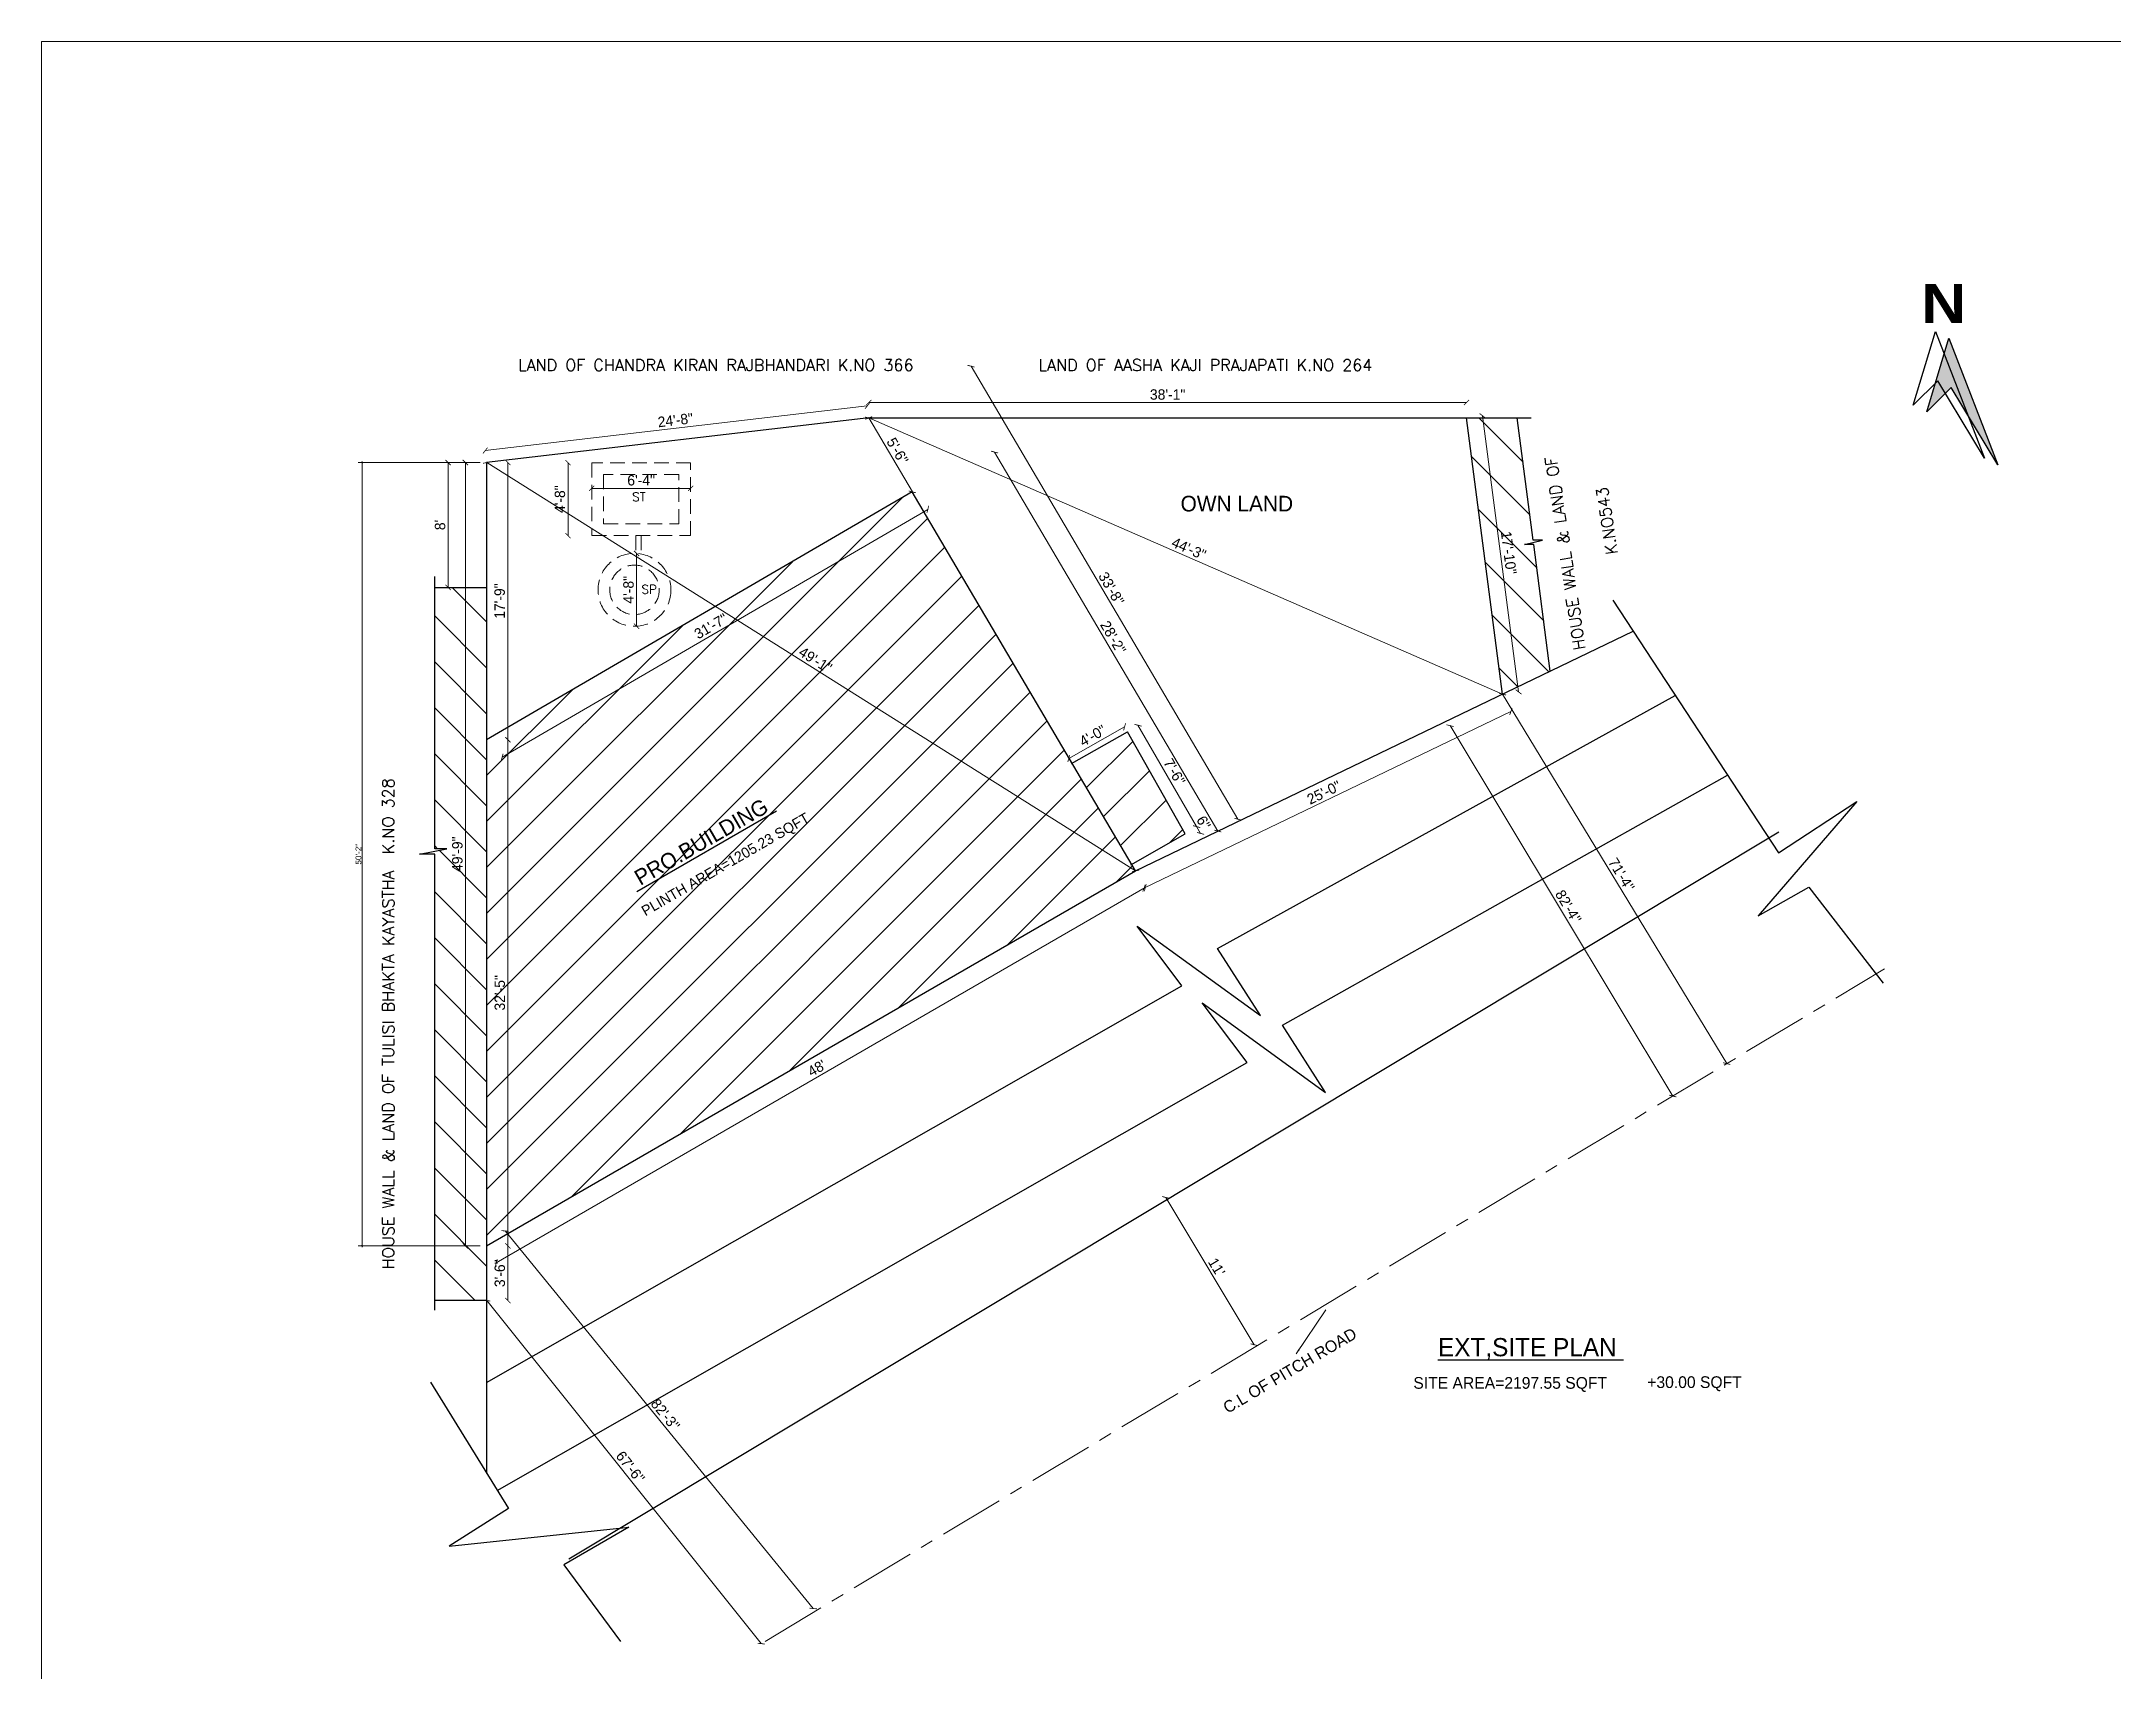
# Model space of a CAD drawing. Header units: inches. Extents: x 4069 to 291496, y -47643 to 12535.
# Drawn here: x 86042 to 87635, y 1725 to 2978 of the extents above; entities that cross this region are included whole.
import ezdxf

# ---------------------------------------------------------------- set-up
doc = ezdxf.new("R2010")
doc.units = ezdxf.units.IN
doc.header["$LTSCALE"] = 5
doc.header["$MEASUREMENT"] = 0
doc.linetypes.add('CENTER', pattern=[2, 1.25, -0.25, 0.25, -0.25])
doc.linetypes.add('HIDDEN', pattern=[0.375, 0.25, -0.125])
for name, color, linetype, lineweight in [('A-WALL', 7, 'Continuous', 9), ('ele1', 21, 'Continuous', 20), ('HATCH', 253, 'Continuous', 0)]:
    doc.layers.add(name, color=color, linetype=linetype, lineweight=lineweight)
for name, color, linetype in [('DIM', 5, 'Continuous'), ('TEXT', 6, 'Continuous'), ('WALL', 7, 'Continuous')]:
    doc.layers.add(name, color=color, linetype=linetype)
doc.layers.add('dim line', color=7, linetype='Continuous', lineweight=15, true_color=0xfab2b2)
doc.styles.add('ARIAL', font='cityb___.ttf')
doc.styles.add('ROMANS', font='romans.shx', dxfattribs={"width": 0.8})
doc.styles.get("Standard").update_dxf_attribs({"font": 'arial.ttf'})
doc.styles.add('tt', font='stylu.ttf', dxfattribs={"height": 8})
doc.dimstyles.new('Copy(2) of STANDARD', dxfattribs={"dimtxt": 2, "dimasz": 4, "dimexe": 0, "dimexo": 0, "dimgap": 2, "dimtad": 1, "dimdec": 0, "dimzin": 0, "dimdsep": 46, "dimlunit": 3, "dimtxsty": 'tt', "dimblk": 'ARCHTICK', "dimcen": 0.0505, "dimse1": 1, "dimse2": 1, "dimclrd": 5, "dimclre": 5, "dimclrt": 7, "dimadec": 1, "dimazin": 0, "dimtm": 1e-09, "dimtfac": 1, "dimtdec": 0, "dimtofl": 0, "dimtmove": 1, "dimatfit": 3, "dimfxl": 1, "dimtolj": 2, "dimtzin": 0, "dimlwd": 13, "dimarcsym": 0})
doc.dimstyles.new('Standard$0', dxfattribs={"dimtxt": 6, "dimasz": 4, "dimexe": 3, "dimexo": 6, "dimgap": 3, "dimtad": 1, "dimdec": 1, "dimzin": 0, "dimdsep": 46, "dimlunit": 4, "dimtxsty": 'Standard', "dimcen": 0.09, "dimclrd": 6, "dimclre": 6, "dimclrt": 7, "dimadec": 0, "dimazin": 0, "dimtfac": 1, "dimtdec": 1, "dimtix": 1, "dimtofl": 0, "dimtmove": 1, "dimatfit": 3, "dimfxl": 1, "dimtolj": 1, "dimtzin": 0, "dimlwd": 18, "dimlwe": 18, "dimarcsym": 0})
pattern_1 = [(135, (65299.74, -12481.847), (-17.67767, -17.67767), [])]

# ---------------------------------------------------------------- blocks, each defined once
blk = doc.blocks.new('_ArchTick')
at = {"color": 0, "linetype": 'ByBlock', "const_width": 0.15}
blk.add_lwpolyline([(-0.5, -0.5), (0.5, 0.5)], dxfattribs=at)
blk = doc.blocks.new('*D2081')
at = {"layer": 'Defpoints', "color": 0, "ltscale": 5, "transparency": 16777216}
for p in [(86677.5, 2688.5), (86677.5, 2688.5), (87164.6, 2476.3)]:
    blk.add_point(p, dxfattribs=at)
at = {"layer": 'DIM', "color": 5, "lineweight": 13, "ltscale": 5, "transparency": 16777216}
blk.add_line((87164.6, 2476.3), (86677.5, 2688.5), dxfattribs=at)
at = {"layer": 'DIM', "color": 5, "lineweight": 13, "ltscale": 5, "transparency": 16777216, "xscale": 4, "yscale": 4, "zscale": 4}
for p, rotation in [((86677.5, 2688.5), 156.4590553134295), ((87164.6, 2476.3), 336.4590553134295)]:
    blk.add_blockref('_ArchTick', p, dxfattribs=dict(at, rotation=rotation))
at = {"layer": 'DIM', "color": 7, "ltscale": 5, "transparency": 16777216, "insert": (86923.5, 2588.1), "char_height": 8, "attachment_point": 5, "rotation": 336.4591, "style": 'tt'}
blk.add_mtext('\\A2;44\'-3"', dxfattribs=at)
blk = doc.blocks.new('*D2082')
at = {"layer": 'Defpoints', "color": 0, "ltscale": 5, "transparency": 16777216}
for p in [(86756.1, 2728.3), (86728.5, 2712.1), (86933.6, 2364)]:
    blk.add_point(p, dxfattribs=at)
at = {"layer": 'DIM', "color": 5, "lineweight": 13, "ltscale": 5, "transparency": 16777216}
blk.add_line((86961.2, 2380.2), (86756.1, 2728.3), dxfattribs=at)
at = {"layer": 'DIM', "color": 5, "lineweight": 13, "ltscale": 5, "transparency": 16777216, "xscale": 4, "yscale": 4, "zscale": 4}
for p, rotation in [((86756.1, 2728.3), 120.5085900979847), ((86961.2, 2380.2), 300.5085900979847)]:
    blk.add_blockref('_ArchTick', p, dxfattribs=dict(at, rotation=rotation))
at = {"layer": 'DIM', "color": 7, "ltscale": 5, "transparency": 16777216, "insert": (86863.9, 2557.4), "char_height": 8, "attachment_point": 5, "rotation": 300.5086, "style": 'tt'}
blk.add_mtext('\\A2;33\'-8"', dxfattribs=at)
blk = doc.blocks.new('*D2083')
at = {"layer": 'Defpoints', "color": 0, "ltscale": 5, "transparency": 16777216}
for p in [(86383.9, 2654.3), (86882.6, 2340.5), (86882.6, 2340.5)]:
    blk.add_point(p, dxfattribs=at)
at = {"layer": 'DIM', "color": 5, "lineweight": 13, "ltscale": 5, "transparency": 16777216}
blk.add_line((86383.9, 2654.3), (86882.6, 2340.5), dxfattribs=at)
at = {"layer": 'DIM', "color": 5, "lineweight": 13, "ltscale": 5, "transparency": 16777216, "xscale": 4, "yscale": 4, "zscale": 4}
for p, rotation in [((86383.9, 2654.3), 147.8211343331417), ((86882.6, 2340.5), 327.8211343331417)]:
    blk.add_blockref('_ArchTick', p, dxfattribs=dict(at, rotation=rotation))
at = {"layer": 'DIM', "color": 7, "ltscale": 5, "transparency": 16777216, "insert": (86636.5, 2502.6), "char_height": 8, "attachment_point": 5, "rotation": 327.8211, "style": 'tt'}
blk.add_mtext('\\A2;49\'-1"', dxfattribs=at)
blk = doc.blocks.new('*D2084')
at = {"layer": 'Defpoints', "color": 0, "ltscale": 5, "transparency": 16777216}
for p in [(87136.9, 2700.4), (86677.5, 2688.5), (87136.9, 2688.5)]:
    blk.add_point(p, dxfattribs=at)
at = {"layer": 'DIM', "color": 5, "lineweight": 13, "ltscale": 5, "transparency": 16777216}
blk.add_line((86677.5, 2700.4), (87136.9, 2700.4), dxfattribs=at)
at = {"layer": 'DIM', "color": 5, "lineweight": 13, "ltscale": 5, "transparency": 16777216, "xscale": 4, "yscale": 4, "zscale": 4, "rotation": 180}
blk.add_blockref('_ArchTick', (86677.5, 2700.4), dxfattribs=at)
at = {"layer": 'DIM', "color": 5, "lineweight": 13, "ltscale": 5, "transparency": 16777216, "xscale": 4, "yscale": 4, "zscale": 4}
blk.add_blockref('_ArchTick', (87136.9, 2700.4), dxfattribs=at)
at = {"layer": 'DIM', "color": 7, "ltscale": 5, "transparency": 16777216, "insert": (86907.2, 2706.5), "char_height": 8, "attachment_point": 5, "style": 'tt'}
blk.add_mtext('\\A2;38\'-1"', dxfattribs=at)
blk = doc.blocks.new('*D2085')
at = {"layer": 'Defpoints', "color": 0, "ltscale": 5, "transparency": 16777216}
for p in [(86676.4, 2697.8), (86677.5, 2688.5), (86383.9, 2654.3)]:
    blk.add_point(p, dxfattribs=at)
at = {"layer": 'DIM', "color": 5, "lineweight": 13, "ltscale": 5, "transparency": 16777216}
blk.add_line((86382.8, 2663.5), (86676.4, 2697.8), dxfattribs=at)
at = {"layer": 'DIM', "color": 5, "lineweight": 13, "ltscale": 5, "transparency": 16777216, "xscale": 4, "yscale": 4, "zscale": 4}
for p, rotation in [((86676.4, 2697.8), 6.656485109488929), ((86382.8, 2663.5), 186.6564851094889)]:
    blk.add_blockref('_ArchTick', p, dxfattribs=dict(at, rotation=rotation))
at = {"layer": 'DIM', "color": 7, "ltscale": 5, "transparency": 16777216, "insert": (86528.9, 2686.8), "char_height": 8, "attachment_point": 5, "rotation": 6.6565, "style": 'tt'}
blk.add_mtext('\\A2;24\'-8"', dxfattribs=at)
blk = doc.blocks.new('*D2086')
at = {"layer": 'Defpoints', "color": 0, "ltscale": 5, "transparency": 16777216}
for p in [(86367.5, 2654.3), (86383.9, 2654.3), (86383.9, 2052.3)]:
    blk.add_point(p, dxfattribs=at)
at = {"layer": 'DIM', "color": 5, "lineweight": 13, "ltscale": 5, "transparency": 16777216}
blk.add_line((86367.5, 2052.3), (86367.5, 2654.3), dxfattribs=at)
at = {"layer": 'DIM', "color": 5, "lineweight": 13, "ltscale": 5, "transparency": 16777216, "xscale": 4, "yscale": 4, "zscale": 4}
for p, rotation in [((86367.5, 2654.3), 90), ((86367.5, 2052.3), 270)]:
    blk.add_blockref('_ArchTick', p, dxfattribs=dict(at, rotation=rotation))
at = {"layer": 'DIM', "color": 7, "ltscale": 5, "transparency": 16777216, "insert": (86361.4, 2353.3), "char_height": 8, "attachment_point": 5, "rotation": 90, "style": 'tt'}
blk.add_mtext('\\A2;49\'-9"', dxfattribs=at)
blk = doc.blocks.new('*D2087')
at = {"layer": 'Defpoints', "color": 0, "ltscale": 5, "transparency": 16777216}
for p in [(87164.6, 2476.3), (87171, 2463), (86882.6, 2340.5)]:
    blk.add_point(p, dxfattribs=at)
at = {"layer": 'DIM', "color": 5, "lineweight": 13, "ltscale": 5, "transparency": 16777216}
blk.add_line((86889, 2327.1), (87171, 2463), dxfattribs=at)
at = {"layer": 'DIM', "color": 5, "lineweight": 13, "ltscale": 5, "transparency": 16777216, "xscale": 4, "yscale": 4, "zscale": 4}
for p, rotation in [((87171, 2463), 25.72641114425595), ((86889, 2327.1), 205.726411144256)]:
    blk.add_blockref('_ArchTick', p, dxfattribs=dict(at, rotation=rotation))
at = {"layer": 'DIM', "color": 7, "ltscale": 5, "transparency": 16777216, "insert": (87027.3, 2400.7), "char_height": 8, "attachment_point": 5, "rotation": 25.7264, "style": 'tt'}
blk.add_mtext('\\A2;25\'-0"', dxfattribs=at)
blk = doc.blocks.new('*D2088')
at = {"layer": 'Defpoints', "color": 0, "ltscale": 5, "transparency": 16777216}
for p in [(86383.9, 2052.3), (86634.8, 1773.7), (86620.7, 1762.2)]:
    blk.add_point(p, dxfattribs=at)
at = {"layer": 'DIM', "color": 5, "lineweight": 13, "ltscale": 5, "transparency": 16777216}
blk.add_line((86398, 2063.8), (86634.8, 1773.7), dxfattribs=at)
at = {"layer": 'DIM', "color": 5, "lineweight": 13, "ltscale": 5, "transparency": 16777216, "xscale": 4, "yscale": 4, "zscale": 4}
for p, rotation in [((86398, 2063.8), 129.2346719250575), ((86634.8, 1773.7), 309.2346719250575)]:
    blk.add_blockref('_ArchTick', p, dxfattribs=dict(at, rotation=rotation))
at = {"layer": 'DIM', "color": 7, "ltscale": 5, "transparency": 16777216, "insert": (86521.2, 1922.6), "char_height": 8, "attachment_point": 5, "rotation": 309.2347, "style": 'tt'}
blk.add_mtext("\\A2;82'-3''", dxfattribs=at)
blk = doc.blocks.new('*D2089')
at = {"layer": 'Defpoints', "color": 0, "ltscale": 5, "transparency": 16777216}
for p in [(87164.6, 2476.3), (87335.7, 2191.7), (87295.4, 2167.5)]:
    blk.add_point(p, dxfattribs=at)
at = {"layer": 'DIM', "color": 5, "lineweight": 13, "ltscale": 5, "transparency": 16777216}
blk.add_line((87124.2, 2452.1), (87295.4, 2167.5), dxfattribs=at)
at = {"layer": 'DIM', "color": 5, "lineweight": 13, "ltscale": 5, "transparency": 16777216, "xscale": 4, "yscale": 4, "zscale": 4}
for p, rotation in [((87124.2, 2452.1), 121.020957503502), ((87295.4, 2167.5), 301.020957503502)]:
    blk.add_blockref('_ArchTick', p, dxfattribs=dict(at, rotation=rotation))
at = {"layer": 'DIM', "color": 7, "ltscale": 5, "transparency": 16777216, "insert": (87215.1, 2313), "char_height": 8, "attachment_point": 5, "rotation": 301.021, "style": 'tt'}
blk.add_mtext("\\A2;82'-4''", dxfattribs=at)
blk = doc.blocks.new('*D2090')
at = {"layer": 'Defpoints', "color": 0, "ltscale": 5, "transparency": 16777216}
for p in [(86905.7, 2089.6), (86905.7, 2089.6), (86973.7, 1976.4)]:
    blk.add_point(p, dxfattribs=at)
at = {"layer": 'DIM', "color": 5, "lineweight": 13, "ltscale": 5, "transparency": 16777216}
blk.add_line((86973.7, 1976.4), (86905.7, 2089.6), dxfattribs=at)
at = {"layer": 'DIM', "color": 5, "lineweight": 13, "ltscale": 5, "transparency": 16777216, "xscale": 4, "yscale": 4, "zscale": 4}
for p, rotation in [((86905.7, 2089.6), 120.9954618466256), ((86973.7, 1976.4), 300.9954618466256)]:
    blk.add_blockref('_ArchTick', p, dxfattribs=dict(at, rotation=rotation))
at = {"layer": 'DIM', "color": 7, "ltscale": 5, "transparency": 16777216, "insert": (86944.9, 2036.1), "char_height": 8, "attachment_point": 5, "rotation": 300.9955, "style": 'tt'}
blk.add_mtext("\\A2;11'", dxfattribs=at)
blk = doc.blocks.new('*D2091')
at = {"layer": 'Defpoints', "color": 0, "ltscale": 5, "transparency": 16777216}
for p in [(87164.6, 2476.3), (87336.8, 2192.4), (87336.8, 2192.4)]:
    blk.add_point(p, dxfattribs=at)
at = {"layer": 'DIM', "color": 5, "lineweight": 13, "ltscale": 5, "transparency": 16777216}
blk.add_line((87164.6, 2476.3), (87336.8, 2192.4), dxfattribs=at)
at = {"layer": 'DIM', "color": 5, "lineweight": 13, "ltscale": 5, "transparency": 16777216, "xscale": 4, "yscale": 4, "zscale": 4}
for p, rotation in [((87164.6, 2476.3), 121.2299142519415), ((87336.8, 2192.4), 301.2299142519415)]:
    blk.add_blockref('_ArchTick', p, dxfattribs=dict(at, rotation=rotation))
at = {"layer": 'DIM', "color": 7, "ltscale": 5, "transparency": 16777216, "insert": (87256, 2337.6), "char_height": 8, "attachment_point": 5, "rotation": 301.2299, "style": 'tt'}
blk.add_mtext("\\A2;71'-4''", dxfattribs=at)
blk = doc.blocks.new('*D2092')
at = {"layer": 'Defpoints', "color": 0, "ltscale": 5, "transparency": 16777216}
for p in [(86383.9, 2010.3), (86594.9, 1746.7), (86594.9, 1746.7)]:
    blk.add_point(p, dxfattribs=at)
at = {"layer": 'DIM', "color": 5, "lineweight": 13, "ltscale": 5, "transparency": 16777216}
blk.add_line((86383.9, 2010.3), (86594.9, 1746.7), dxfattribs=at)
at = {"layer": 'DIM', "color": 5, "lineweight": 13, "ltscale": 5, "transparency": 16777216, "xscale": 4, "yscale": 4, "zscale": 4}
for p, rotation in [((86383.9, 2010.3), 128.6745829796101), ((86594.9, 1746.7), 308.6745829796101)]:
    blk.add_blockref('_ArchTick', p, dxfattribs=dict(at, rotation=rotation))
at = {"layer": 'DIM', "color": 7, "ltscale": 5, "transparency": 16777216, "insert": (86494.3, 1882.4), "char_height": 8, "attachment_point": 5, "rotation": 308.6746, "style": 'tt'}
blk.add_mtext("\\A2;67'-6''", dxfattribs=at)
blk = doc.blocks.new('*D2093')
at = {"layer": 'Defpoints', "color": 0, "ltscale": 5, "transparency": 16777216}
for p in [(87136.9, 2688.5), (87164.6, 2476.3), (87176.9, 2478)]:
    blk.add_point(p, dxfattribs=at)
at = {"layer": 'DIM', "color": 5, "lineweight": 13, "ltscale": 5, "transparency": 16777216}
blk.add_line((87149.2, 2690.2), (87176.9, 2478), dxfattribs=at)
at = {"layer": 'DIM', "color": 5, "lineweight": 13, "ltscale": 5, "transparency": 16777216, "xscale": 4, "yscale": 4, "zscale": 4}
for p, rotation in [((87149.2, 2690.2), 97.43550611295349), ((87176.9, 2478), 277.4355061129535)]:
    blk.add_blockref('_ArchTick', p, dxfattribs=dict(at, rotation=rotation))
at = {"layer": 'DIM', "color": 7, "ltscale": 5, "transparency": 16777216, "insert": (87169.3, 2584.9), "char_height": 8, "attachment_point": 5, "rotation": 277.4355, "style": 'tt'}
blk.add_mtext('\\A2;17\'-10"', dxfattribs=at)
blk = doc.blocks.new('*D2094')
at = {"layer": 'Defpoints', "color": 0, "ltscale": 5, "transparency": 16777216}
for p in [(86498.5, 2584.4), (86496.4, 2528.5), (86499.1, 2528.5)]:
    blk.add_point(p, dxfattribs=at)
at = {"layer": 'DIM', "color": 5, "lineweight": 13, "ltscale": 5, "transparency": 16777216}
blk.add_line((86499.1, 2584.4), (86499.1, 2528.5), dxfattribs=at)
at = {"layer": 'DIM', "color": 5, "lineweight": 13, "ltscale": 5, "transparency": 16777216, "xscale": 4, "yscale": 4, "zscale": 4}
for p, rotation in [((86499.1, 2584.4), 90), ((86499.1, 2528.5), 270)]:
    blk.add_blockref('_ArchTick', p, dxfattribs=dict(at, rotation=rotation))
at = {"layer": 'DIM', "color": 7, "ltscale": 5, "transparency": 16777216, "insert": (86492.9, 2556.5), "char_height": 8, "attachment_point": 5, "rotation": 90, "style": 'tt'}
blk.add_mtext('\\A2;4\'-8"', dxfattribs=at)
blk = doc.blocks.new('*D2095')
at = {"layer": 'Defpoints', "color": 0, "ltscale": 5, "transparency": 16777216}
for p in [(86464.6, 2654.1), (86446.4, 2598.1), (86464.6, 2598.1)]:
    blk.add_point(p, dxfattribs=at)
at = {"layer": 'DIM', "color": 5, "lineweight": 13, "ltscale": 5, "transparency": 16777216}
blk.add_line((86446.4, 2654.1), (86446.4, 2598.1), dxfattribs=at)
at = {"layer": 'DIM', "color": 5, "lineweight": 13, "ltscale": 5, "transparency": 16777216, "xscale": 4, "yscale": 4, "zscale": 4}
for p, rotation in [((86446.4, 2654.1), 90), ((86446.4, 2598.1), 270)]:
    blk.add_blockref('_ArchTick', p, dxfattribs=dict(at, rotation=rotation))
at = {"layer": 'DIM', "color": 7, "ltscale": 5, "transparency": 16777216, "insert": (86440.2, 2626.1), "char_height": 8, "attachment_point": 5, "rotation": 90, "style": 'tt'}
blk.add_mtext('\\A2;4\'-8"', dxfattribs=at)
blk = doc.blocks.new('*D2096')
at = {"layer": 'Defpoints', "color": 0, "ltscale": 5, "transparency": 16777216}
for p in [(86540.6, 2634.4), (86464.6, 2625.1), (86540.6, 2625.1)]:
    blk.add_point(p, dxfattribs=at)
at = {"layer": 'DIM', "color": 5, "lineweight": 13, "ltscale": 5, "transparency": 16777216}
blk.add_line((86464.6, 2634.4), (86540.6, 2634.4), dxfattribs=at)
at = {"layer": 'DIM', "color": 5, "lineweight": 13, "ltscale": 5, "transparency": 16777216, "xscale": 4, "yscale": 4, "zscale": 4, "rotation": 180}
blk.add_blockref('_ArchTick', (86464.6, 2634.4), dxfattribs=at)
at = {"layer": 'DIM', "color": 5, "lineweight": 13, "ltscale": 5, "transparency": 16777216, "xscale": 4, "yscale": 4, "zscale": 4}
blk.add_blockref('_ArchTick', (86540.6, 2634.4), dxfattribs=at)
at = {"layer": 'DIM', "color": 7, "ltscale": 5, "transparency": 16777216, "insert": (86502.6, 2640.6), "char_height": 8, "attachment_point": 5, "style": 'tt'}
blk.add_mtext('\\A2;6\'-4"', dxfattribs=at)
blk = doc.blocks.new('*D2097')
at = {"layer": 'Defpoints', "color": 0, "ltscale": 5, "transparency": 16777216}
for p in [(86383.9, 2654.3), (86400.2, 2654.3), (86383.9, 2441.3)]:
    blk.add_point(p, dxfattribs=at)
at = {"layer": 'DIM', "color": 5, "lineweight": 13, "ltscale": 5, "transparency": 16777216}
blk.add_line((86400.2, 2441.3), (86400.2, 2654.3), dxfattribs=at)
at = {"layer": 'DIM', "color": 5, "lineweight": 13, "ltscale": 5, "transparency": 16777216, "xscale": 4, "yscale": 4, "zscale": 4}
for p, rotation in [((86400.2, 2654.3), 90), ((86400.2, 2441.3), 270)]:
    blk.add_blockref('_ArchTick', p, dxfattribs=dict(at, rotation=rotation))
at = {"layer": 'DIM', "color": 7, "ltscale": 5, "transparency": 16777216, "insert": (86393.9, 2547.8), "char_height": 8, "attachment_point": 5, "rotation": 90, "style": 'tt'}
blk.add_mtext('\\A2;17\'-9"', dxfattribs=at)
blk = doc.blocks.new('*D2098')
at = {"layer": 'Defpoints', "color": 0, "ltscale": 5, "transparency": 16777216}
for p in [(86414.6, 2441.3), (86400.2, 2052.3), (86414.6, 2052.3)]:
    blk.add_point(p, dxfattribs=at)
at = {"layer": 'DIM', "color": 5, "lineweight": 13, "ltscale": 5, "transparency": 16777216}
blk.add_line((86400.2, 2441.3), (86400.2, 2052.3), dxfattribs=at)
at = {"layer": 'DIM', "color": 5, "lineweight": 13, "ltscale": 5, "transparency": 16777216, "xscale": 4, "yscale": 4, "zscale": 4}
for p, rotation in [((86400.2, 2441.3), 90), ((86400.2, 2052.3), 270)]:
    blk.add_blockref('_ArchTick', p, dxfattribs=dict(at, rotation=rotation))
at = {"layer": 'DIM', "color": 7, "ltscale": 5, "transparency": 16777216, "insert": (86394, 2246.8), "char_height": 8, "attachment_point": 5, "rotation": 90, "style": 'tt'}
blk.add_mtext('\\A2;32\'-5"', dxfattribs=at)
blk = doc.blocks.new('*D2099')
at = {"layer": 'Defpoints', "color": 0, "ltscale": 5, "transparency": 16777216}
for p in [(86762, 2655.2), (86933.6, 2364), (86945.8, 2371.1)]:
    blk.add_point(p, dxfattribs=at)
at = {"layer": 'DIM', "color": 5, "lineweight": 13, "ltscale": 5, "transparency": 16777216}
blk.add_line((86774.2, 2662.3), (86945.8, 2371.1), dxfattribs=at)
at = {"layer": 'DIM', "color": 5, "lineweight": 13, "ltscale": 5, "transparency": 16777216, "xscale": 4, "yscale": 4, "zscale": 4}
for p, rotation in [((86774.2, 2662.3), 120.5085900979861), ((86945.8, 2371.1), 300.5085900979861)]:
    blk.add_blockref('_ArchTick', p, dxfattribs=dict(at, rotation=rotation))
at = {"layer": 'DIM', "color": 7, "ltscale": 5, "transparency": 16777216, "insert": (86865.3, 2519.9), "char_height": 8, "attachment_point": 5, "rotation": 300.5086, "style": 'tt'}
blk.add_mtext('\\A2;28\'-2"', dxfattribs=at)
blk = doc.blocks.new('*D2100')
at = {"layer": 'Defpoints', "color": 0, "ltscale": 5, "transparency": 16777216}
for p in [(86711, 2638.7), (86722.9, 2618.3), (86383.9, 2448.3)]:
    blk.add_point(p, dxfattribs=at)
at = {"layer": 'DIM', "color": 5, "lineweight": 13, "ltscale": 5, "transparency": 16777216}
blk.add_line((86395.8, 2427.9), (86722.9, 2618.3), dxfattribs=at)
at = {"layer": 'DIM', "color": 5, "lineweight": 13, "ltscale": 5, "transparency": 16777216, "xscale": 4, "yscale": 4, "zscale": 4}
for p, rotation in [((86722.9, 2618.3), 30.20167562402222), ((86395.8, 2427.9), 210.2016756240222)]:
    blk.add_blockref('_ArchTick', p, dxfattribs=dict(at, rotation=rotation))
at = {"layer": 'DIM', "color": 7, "ltscale": 5, "transparency": 16777216, "insert": (86556.2, 2528.5), "char_height": 8, "attachment_point": 5, "rotation": 30.2017, "style": 'tt'}
blk.add_mtext('\\A2;31\'-7"', dxfattribs=at)
blk = doc.blocks.new('*D2101')
at = {"layer": 'Defpoints', "color": 0, "ltscale": 5, "transparency": 16777216}
for p in [(86882.6, 2340.5), (86890, 2327.6), (86383.9, 2052.3)]:
    blk.add_point(p, dxfattribs=at)
at = {"layer": 'DIM', "color": 5, "lineweight": 13, "ltscale": 5, "transparency": 16777216}
blk.add_line((86391.3, 2039.4), (86890, 2327.6), dxfattribs=at)
at = {"layer": 'DIM', "color": 5, "lineweight": 13, "ltscale": 5, "transparency": 16777216, "xscale": 4, "yscale": 4, "zscale": 4}
for p, rotation in [((86890, 2327.6), 30.02282740668936), ((86391.3, 2039.4), 210.0228274066893)]:
    blk.add_blockref('_ArchTick', p, dxfattribs=dict(at, rotation=rotation))
at = {"layer": 'DIM', "color": 7, "ltscale": 5, "transparency": 16777216, "insert": (86637.6, 2188.9), "char_height": 8, "attachment_point": 5, "rotation": 30.0228, "style": 'tt'}
blk.add_mtext("\\A2;48'", dxfattribs=at)
blk = doc.blocks.new('*D2102')
at = {"layer": 'Defpoints', "color": 0, "ltscale": 5, "transparency": 16777216}
for p in [(86412.4, 2052.3), (86400.2, 2010.3), (86412.4, 2010.3)]:
    blk.add_point(p, dxfattribs=at)
at = {"layer": 'DIM', "color": 5, "lineweight": 13, "ltscale": 5, "transparency": 16777216}
blk.add_line((86400.2, 2052.3), (86400.2, 2010.3), dxfattribs=at)
at = {"layer": 'DIM', "color": 5, "lineweight": 13, "ltscale": 5, "transparency": 16777216, "xscale": 4, "yscale": 4, "zscale": 4}
for p, rotation in [((86400.2, 2052.3), 90), ((86400.2, 2010.3), 270)]:
    blk.add_blockref('_ArchTick', p, dxfattribs=dict(at, rotation=rotation))
at = {"layer": 'DIM', "color": 7, "ltscale": 5, "transparency": 16777216, "insert": (86394, 2031.3), "char_height": 8, "attachment_point": 5, "rotation": 90, "style": 'tt'}
blk.add_mtext('\\A2;3\'-6"', dxfattribs=at)
blk = doc.blocks.new('*D2103')
at = {"layer": 'Defpoints', "color": 0, "ltscale": 5, "transparency": 16777216}
for p in [(86354.2, 2654.3), (86383.9, 2654.3), (86370.3, 2558.3)]:
    blk.add_point(p, dxfattribs=at)
at = {"layer": 'DIM', "color": 5, "lineweight": 13, "ltscale": 5, "transparency": 16777216}
blk.add_line((86354.2, 2558.3), (86354.2, 2654.3), dxfattribs=at)
at = {"layer": 'DIM', "color": 5, "lineweight": 13, "ltscale": 5, "transparency": 16777216, "xscale": 4, "yscale": 4, "zscale": 4}
for p, rotation in [((86354.2, 2654.3), 90), ((86354.2, 2558.3), 270)]:
    blk.add_blockref('_ArchTick', p, dxfattribs=dict(at, rotation=rotation))
at = {"layer": 'DIM', "color": 7, "ltscale": 5, "transparency": 16777216, "insert": (86348.1, 2606.3), "char_height": 8, "attachment_point": 5, "rotation": 90, "style": 'tt'}
blk.add_mtext("\\A2;8'", dxfattribs=at)
blk = doc.blocks.new('*D2236')
at = {"layer": 'Defpoints', "color": 0, "ltscale": 5, "transparency": 16777216}
for p in [(86838, 2425.5), (86929.5, 2374.5), (86882.4, 2347.2)]:
    blk.add_point(p, dxfattribs=at)
at = {"layer": 'DIM', "color": 5, "lineweight": 13, "ltscale": 5, "transparency": 16777216}
blk.add_line((86884.4, 2452.4), (86929.5, 2374.5), dxfattribs=at)
at = {"layer": 'DIM', "color": 5, "lineweight": 13, "ltscale": 5, "transparency": 16777216, "xscale": 4, "yscale": 4, "zscale": 4}
for p, rotation in [((86884.4, 2452.4), 120.0600944713946), ((86929.5, 2374.5), 300.0600944713946)]:
    blk.add_blockref('_ArchTick', p, dxfattribs=dict(at, rotation=rotation))
at = {"layer": 'DIM', "color": 7, "ltscale": 5, "transparency": 16777216, "insert": (86912.4, 2416.6), "char_height": 8, "attachment_point": 5, "rotation": 300.0601, "style": 'tt'}
blk.add_mtext('\\A2;7\'-6"', dxfattribs=at)
blk = doc.blocks.new('*D2104')
at = {"layer": 'Defpoints', "color": 0, "ltscale": 5, "transparency": 16777216}
for p in [(86932.5, 2369.3), (86882.4, 2347.2), (86881.9, 2340.1)]:
    blk.add_point(p, dxfattribs=at)
at = {"layer": 'DIM', "color": 5, "lineweight": 13, "ltscale": 5, "transparency": 16777216}
blk.add_line((86929.5, 2374.5), (86932.5, 2369.3), dxfattribs=at)
at = {"layer": 'DIM', "color": 5, "lineweight": 13, "ltscale": 5, "transparency": 16777216, "xscale": 4, "yscale": 4, "zscale": 4}
for p, rotation in [((86929.5, 2374.5), 120.0600944713946), ((86932.5, 2369.3), 300.0600944713946)]:
    blk.add_blockref('_ArchTick', p, dxfattribs=dict(at, rotation=rotation))
at = {"layer": 'DIM', "color": 7, "ltscale": 5, "transparency": 16777216, "insert": (86934.8, 2377.6), "char_height": 8, "attachment_point": 5, "rotation": 300.0601, "style": 'tt'}
blk.add_mtext('\\A2;6"', dxfattribs=at)
blk = doc.blocks.new('*D2105')
at = {"layer": 'Defpoints', "color": 0, "ltscale": 5, "transparency": 16777216}
for p in [(86874.1, 2451.1), (86876.3, 2447.2), (86833.4, 2422.9)]:
    blk.add_point(p, dxfattribs=at)
at = {"layer": 'DIM', "color": 5, "lineweight": 13, "ltscale": 5, "transparency": 16777216}
blk.add_line((86831.2, 2426.8), (86874.1, 2451.1), dxfattribs=at)
at = {"layer": 'DIM', "color": 5, "lineweight": 13, "ltscale": 5, "transparency": 16777216, "xscale": 4, "yscale": 4, "zscale": 4}
for p, rotation in [((86874.1, 2451.1), 29.58851450572275), ((86831.2, 2426.8), 209.5885145057228)]:
    blk.add_blockref('_ArchTick', p, dxfattribs=dict(at, rotation=rotation))
at = {"layer": 'DIM', "color": 7, "ltscale": 5, "transparency": 16777216, "insert": (86849.6, 2444.4), "char_height": 8, "attachment_point": 5, "rotation": 29.5885, "style": 'tt'}
blk.add_mtext('\\A2;4\'-0"', dxfattribs=at)
blk = doc.blocks.new('*D2237')
at = {"layer": 'Defpoints', "color": 0, "ltscale": 5, "transparency": 16777216}
for p in [(86677.5, 2688.5), (86677.5, 2688.5), (86711, 2631.7)]:
    blk.add_point(p, dxfattribs=at)
at = {"layer": 'DIM', "color": 5, "lineweight": 13, "ltscale": 5, "transparency": 16777216}
blk.add_line((86711, 2631.7), (86677.5, 2688.5), dxfattribs=at)
at = {"layer": 'DIM', "color": 5, "lineweight": 13, "ltscale": 5, "transparency": 16777216, "xscale": 4, "yscale": 4, "zscale": 4}
for p, rotation in [((86677.5, 2688.5), 120.5085900979771), ((86711, 2631.7), 300.5085900979771)]:
    blk.add_blockref('_ArchTick', p, dxfattribs=dict(at, rotation=rotation))
at = {"layer": 'DIM', "color": 7, "ltscale": 5, "transparency": 16777216, "insert": (86699.6, 2663.2), "char_height": 8, "attachment_point": 5, "rotation": 300.5086, "style": 'tt'}
blk.add_mtext('\\A2;5\'-6"', dxfattribs=at)
blk = doc.blocks.new('oblique')
at = {"color": 0, "lineweight": -2}
blk.add_line((0.25, 0.25), (-0.25, -0.25), dxfattribs=at)
at = {"layer": 'dim line', "lineweight": 9}
for p, q in [((-0.4375, 0), (0.4375, 0)), ((0, 0.4375), (0, -0.4375))]:
    blk.add_line(p, q, dxfattribs=at)
blk = doc.blocks.new('*D2613')
at = {"layer": 'A-WALL', "color": 47, "lineweight": 0, "ltscale": 5, "transparency": 16777216}
for p, q in [((86378.9, 2654.3), (86285.2, 2654.3)), ((86378.9, 2052.3), (86285.2, 2052.3))]:
    blk.add_line(p, q, dxfattribs=at)
at = {"layer": 'A-WALL', "color": 33, "lineweight": 0, "ltscale": 5, "transparency": 16777216}
blk.add_line((86288.2, 2654.3), (86288.2, 2052.3), dxfattribs=at)
at = {"layer": 'Defpoints', "color": 0, "ltscale": 5, "transparency": 16777216}
for p in [(86383.9, 2654.3), (86288.2, 2052.3), (86383.9, 2052.3)]:
    blk.add_point(p, dxfattribs=at)
at = {"layer": 'A-WALL', "color": 33, "lineweight": 0, "ltscale": 5, "transparency": 16777216, "xscale": 2, "yscale": 2, "zscale": 2}
for p, rotation in [((86288.2, 2654.3), 90), ((86288.2, 2052.3), 270)]:
    blk.add_blockref('oblique', p, dxfattribs=dict(at, rotation=rotation))
at = {"layer": 'A-WALL', "color": 7, "ltscale": 5, "transparency": 16777216, "insert": (86285.4, 2353.3), "char_height": 4.5, "attachment_point": 5, "rotation": 90}
blk.add_mtext('\\A1;50\'-2"', dxfattribs=at)
blk = doc.blocks.new('_OBLIQUE')
at = {"color": 0, "linetype": 'ByBlock'}
blk.add_line((-0.5, -0.5), (0.5, 0.5), dxfattribs=at)

msp = doc.modelspace()

# ---------------------------------------------------------------- hatches: boundary and pattern name
at = {"layer": 'DIM'}
msp.add_hatch(color=256, dxfattribs=at).paths.add_polyline_path([(87490.52273, 2693.32423), (87507.52162, 2749.93309), (87545.29623, 2652.44088), (87509.36567, 2712.004)])
at = {"layer": 'HATCH', "ltscale": 5}
h = msp.add_hatch(dxfattribs=at)
h.set_pattern_fill('ANSI31', color=256, scale=200, angle=90, style=0)
h.set_pattern_definition(pattern_1)
h.paths.add_polyline_path([(87188.54562, 2591.40495), (87181.34901, 2591.40495), (87195.26854, 2594.54894), (87188.13583, 2594.54495), (87175.86809, 2688.54521), (87136.86809, 2688.54521), (87164.56185, 2476.3447), (87201.2545, 2494.02452)])
h.paths.add_polyline_path([(87172.89818, 2606.00871), (87178.20267, 2565.36363), (87165.67639, 2563.72886), (87160.3719, 2604.37393)], flags=24)
h = msp.add_hatch(dxfattribs=at)
h.set_pattern_fill('ANSI31', color=256, scale=200, style=0)
h.set_pattern_definition([(45, (64511.723, -12493.391), (-17.67767, 17.67767), [])])
h.paths.add_polyline_path([(86710.99231, 2631.68271), (86383.86809, 2441.27906), (86383.86809, 2091.54521), (86383.86809, 2052.27906), (86882.58394, 2340.47777)])
h.paths.add_polyline_path([(86697.56251, 2654.79523), (86714.34007, 2626.32235), (86703.75419, 2620.08466), (86686.97663, 2648.55753)], flags=9)
h.paths.add_polyline_path([(86537.49015, 2524.90631), (86568.50734, 2542.95996), (86574.8326, 2532.09281), (86543.8154, 2514.03915)], flags=24)
h.paths.add_polyline_path([(86617.94772, 2406.57363), (86653.40063, 2399.40783), (86650.95247, 2387.29552), (86615.49956, 2394.46132)], flags=24)
h.paths.add_polyline_path([(86387.83512, 2228.83469), (86387.83512, 2264.72342), (86400.18066, 2264.72342), (86400.18066, 2228.83469)], flags=24)
h.paths.add_polyline_path([(86497.2054, 2321.87275), (86614.06557, 2389.34201), (86604.59778, 2405.7407), (86487.73761, 2338.27145)], flags=24)
h.paths.add_polyline_path([(86505.30024, 2302.07772), (86650.51355, 2385.91667), (86644.05675, 2397.10019), (86498.84343, 2313.26124)], flags=24)
h = msp.add_hatch(dxfattribs=at)
h.set_pattern_fill('ANSI31', color=256, scale=200, angle=90, style=0)
h.set_pattern_definition(pattern_1)
h.paths.add_polyline_path([(86383.86809, 2558.27906), (86343.92149, 2558.27906), (86343.92149, 2357.45568), (86353.18141, 2357.45568), (86332.18386, 2353.43294), (86343.92149, 2353.43294), (86343.92149, 2010.27906), (86383.86809, 2010.27906), (86383.86809, 2091.54521)])
h.paths.add_polyline_path([(86355.19719, 2360.40628), (86355.19719, 2380.41799), (86367.54272, 2380.41799), (86367.54272, 2360.40628)], flags=24)
h = msp.add_hatch(dxfattribs=at)
h.set_pattern_fill('ANSI31', color=256, scale=200, style=0)
h.set_pattern_definition([(45, (74593.697, 1360.93), (-17.67767, 17.67767), [])])
h.paths.add_polyline_path([(86876.26816, 2447.23783), (86833.8637, 2423.15998), (86879.55967, 2345.61021), (86920.70724, 2368.97437)])

# ---------------------------------------------------------------- linework, layer by layer
at = {"layer": 'DIM', "ltscale": 5}
msp.add_line((86371.62588, 2251.86754), (86371.62588, 2251.86754), dxfattribs=at)
at = {"layer": 'DIM'}
for points in [[(87480.20933, 2698.47503), (87497.20822, 2755.08389), (87534.98283, 2657.59168), (87499.05227, 2717.15481), (87480.20933, 2698.47503)], [(87490.52273, 2693.32423), (87507.52162, 2749.93309), (87545.29623, 2652.44088), (87509.36567, 2712.004), (87490.52273, 2693.32423)]]:
    msp.add_lwpolyline(points, dxfattribs=at)
at = {"layer": 'ele1'}
msp.add_lwpolyline([(86041.75112, 2977.82099), (89126.71558, 2977.82099), (89126.71558, 822.48801), (86041.75112, 822.48801)], close=True, dxfattribs=at)
msp.add_lwpolyline([(86041.75112, 2977.82099), (89126.71558, 2977.82099), (89126.71558, 822.48801), (86041.75112, 822.48801)], close=True, dxfattribs=at)
at = {"layer": 'HATCH', "linetype": 'HIDDEN', "ltscale": 9}
for p, q in [((86498.55134, 2598.09583), (86498.55134, 2584.43402)), ((86502.55134, 2598.09583), (86502.55134, 2583.99027))]:
    msp.add_line(p, q, dxfattribs=at)
at = {"layer": 'HATCH', "linetype": 'CENTER', "ltscale": 8}
msp.add_line((86597.7757, 1748.41494), (87457.99571, 2265.19454), dxfattribs=at)
at = {"layer": 'HATCH', "linetype": 'HIDDEN', "ltscale": 9}
for points in [[(86464.63907, 2598.09583), (86540.63907, 2598.09583), (86540.63907, 2654.09583), (86464.63907, 2654.09583)], [(86473.63907, 2607.09583), (86531.63907, 2607.09583), (86531.63907, 2645.09583), (86473.63907, 2645.09583)]]:
    msp.add_lwpolyline(points, close=True, dxfattribs=at)
for radius in [28, 19]:
    msp.add_circle((86497.47196, 2556.45484), radius, dxfattribs=at)
at = {"layer": 'WALL', "ltscale": 5}
for p, q in [((86677.48625, 2688.54521), (86383.86809, 2654.27906)), ((86677.48625, 2688.54521), (87139.5628, 2688.54521)), ((87164.56185, 2476.3447), (87136.86809, 2688.54521)), ((87136.86809, 2688.54521), (87186.54306, 2688.54521)), ((87188.13583, 2594.54495), (87175.86809, 2688.54521)), ((86383.86809, 2654.27906), (86383.86809, 2091.54521)), ((86710.99231, 2631.68271), (86383.86809, 2441.27906)), ((86882.58394, 2340.47777), (86710.99231, 2631.68271)), ((87181.34901, 2591.40495), (87195.26854, 2594.54894)), ((87188.54562, 2591.40495), (87181.34901, 2591.40495)), ((87195.26854, 2594.54894), (87188.13583, 2594.54495)), ((87201.2545, 2494.02452), (87188.54562, 2591.40495)), ((86343.92149, 2357.45568), (86343.92149, 2566.76804)), ((86343.92149, 2558.27906), (86383.86809, 2558.27906)), ((86882.58394, 2340.47777), (87264.9003, 2524.69132)), ((86945.46197, 2280.90534), (87297.26707, 2475.30159)), ((86833.37635, 2422.88326), (86876.26816, 2447.23783)), ((86920.70724, 2368.97437), (86876.26816, 2447.23783)), ((86995.51637, 2221.83283), (87337.38861, 2414.07855)), ((86446.93059, 1811.7826), (87376.76622, 2370.38397)), ((86878.89108, 2345.23057), (86920.70724, 2368.97437)), ((86332.18386, 2353.43294), (86353.18141, 2357.45568)), ((86343.92149, 2353.43294), (86332.18386, 2353.43294)), ((86353.18141, 2357.45568), (86343.92149, 2357.45568)), ((86343.92149, 2002.90152), (86343.92149, 2353.43294)), ((86383.86809, 2052.27906), (86882.58394, 2340.47777)), ((86883.73603, 2298.10712), (86978.47818, 2229.30003)), ((86918.18771, 2252.23573), (86883.73603, 2298.10712)), ((86978.47818, 2229.30003), (86945.46197, 2280.90534)), ((86383.86809, 1947.33696), (86918.18771, 2252.23573)), ((86968.24211, 2193.16322), (86933.79043, 2239.03461)), ((86933.79043, 2239.03461), (87028.53258, 2170.22752)), ((87028.53258, 2170.22752), (86995.51637, 2221.83283)), ((86392.02502, 1864.3565), (86968.24211, 2193.16322)), ((86383.86809, 2091.54521), (86383.86809, 1877.5616)), ((86383.86809, 2010.27906), (86343.92149, 2010.27906))]:
    msp.add_line(p, q, dxfattribs=at)
for points in [[(87249.22238, 2548.61487), (87376.50673, 2354.38666), (87436.80841, 2393.80104), (87361.03468, 2306.01642), (87400.05676, 2327.87575), (87457.03681, 2254.08852)], [(86340.61898, 1947.57674), (86400.54363, 1850.5659), (86354.95364, 1821.50653), (86493.11691, 1836.20852), (86443.28751, 1807.1815), (86486.69756, 1748.41494)]]:
    msp.add_lwpolyline(points, dxfattribs=at)

# ---------------------------------------------------------------- texts
at = {"layer": 'TEXT', "lineweight": 9, "style": 'ROMANS'}
for s, height, p in [('LAND OF CHANDRA KIRAN RAJBHANDARI K.NO 366', 9, (86407.97861, 2724.6416)), ('LAND OF AASHA KAJI PRAJAPATI K.NO 264', 9, (86807.98852, 2724.6416)), ('ST', 6.72, (86495.7093, 2624.55192)), ('SP', 6.72, (86502.86929, 2553.45674))]:
    msp.add_text(s, height=height, dxfattribs=at).set_placement(p)
for s, rotation, p in [('HOUSE WALL & LAND OF          ', 98.54375958, (87228.32663, 2511.03492)), ('          K.NO543', 98.54375958, (87263.01917, 2518.10525)), ('HOUSE WALL & LAND OF TULISI BHAKTA KAYASTHA  K.NO 328', 90, (86312.7183, 2034.3963))]:
    msp.add_text(s, height=9, rotation=rotation, dxfattribs=at).set_placement(p)
at = {"layer": 'TEXT', "linetype": 'ByBlock', "style": 'tt'}
for s, height, p in [('OWN LAND', 12, (86917.13353, 2616.68586)), ('%%UEXT,SITE PLAN ', 14, (87114.92836, 1967.51405))]:
    msp.add_text(s, height=height, dxfattribs=at).set_placement(p)
msp.add_text('%%U PRO.BUILDING ', height=12, rotation=30, dxfattribs=at).set_placement((86498.1014, 2326.6327))
at = {"layer": 'TEXT', "lineweight": 70, "style": 'tt'}
for s, height, rotation, p in [('PLINTH AREA=1205.23 SQFT', 8, 30, (86505.83034, 2305.4641)), ('C.L OF PITCH ROAD ', 9, 30.46063743, (86953.24527, 1923.23097))]:
    msp.add_text(s, height=height, rotation=rotation, dxfattribs=at).set_placement(p)
for s, p in [('SITE AREA=2197.55 SQFT', (87096.01872, 1942.5627)), ('+30.00 SQFT', (87275.77603, 1943.13846))]:
    msp.add_text(s, height=9, dxfattribs=at).set_placement(p)
at = {"layer": 'TEXT', "insert": (87503.58564, 2776.53249), "char_height": 30, "width": 37.634687, "attachment_point": 5, "style": 'ARIAL'}
msp.add_mtext('{\\fArial Black|b0|i0|c0|p34;N}', dxfattribs=at)

# ---------------------------------------------------------------- dimensions: what is measured, and where the dimension line sits
at = {"layer": 'A-WALL', "ltscale": 5}
dim = msp.add_linear_dim(base=(86288.17962, 2052.27906), p1=(86383.86809, 2654.27906), p2=(86383.86809, 2052.27906), angle=90, dimstyle='Standard$0', override={"dimtxt": 4.5, "dimasz": 2, "dimexo": 5, "dimgap": 0.5, "dimdec": 0, "dimzin": 12, "dimpost": '\\X', "dimblk": 'oblique', "dimcen": 3, "dimclrd": 33, "dimclre": 47, "dimtfac": 0.5, "dimtdec": 0, "dimfxl": 3, "dimlwd": 0, "dimlwe": 0}, dxfattribs=at)
dim.commit()
dim.dimension.update_dxf_attribs({"geometry": '*D2613', "text_midpoint": (86285.38204, 2353.27906)})
at = {"layer": 'DIM', "ltscale": 5}
for p1, p2, distance, picture, middle in [((86933.62865, 2363.98639), (86728.53096, 2712.05383), -31.9801, '*D2082', (86863.9253, 2557.37422)), ((86383.86809, 2654.27906), (86677.48625, 2688.54521), 9.27099, '*D2085', (86528.88631, 2686.7576)), ((86710.99231, 2631.68271), (86677.48625, 2688.54521), 0, '*D2237', (86699.55745, 2663.24767)), ((87164.56185, 2476.3447), (86677.48625, 2688.54521), 0, '*D2081', (86923.49182, 2588.10936)), ((87136.86809, 2688.54521), (87164.56185, 2476.3447), 12.41356, '*D2093', (87169.28728, 2584.86878)), ((86762.03702, 2655.19133), (86933.62865, 2363.98639), 14.09217, '*D2099', (86865.26187, 2519.85887)), ((86383.86809, 2654.27906), (86882.58394, 2340.47777), 0, '*D2083', (86636.51653, 2502.60794)), ((86383.86809, 2448.29838), (86710.99231, 2638.70203), -23.6436, '*D2100', (86556.16137, 2528.49956)), ((86383.86809, 2052.27906), (86882.58394, 2340.47777), -14.85764, '*D2101', (86637.56852, 2188.8639)), ((86973.67912, 1976.43509), (86905.70306, 2089.58656), 0, '*D2090', (86944.86948, 2036.12176))]:
    dim = msp.add_aligned_dim(p1=p1, p2=p2, distance=distance, dimstyle='Copy(2) of STANDARD', dxfattribs=at)
    dim.commit()
    dim.dimension.update_dxf_attribs({"geometry": picture, "text_midpoint": middle})
for p1, p2, distance, text, picture, middle in [((86677.48625, 2688.54521), (87136.86809, 2688.54521), 11.85822, '38\'-1"', '*D2084', (86907.17717, 2706.54691)), ((86882.58394, 2340.47777), (87164.56185, 2476.3447), -14.81588, '25\'-0"', '*D2087', (87027.31194, 2400.65123)), ((87164.56185, 2476.3447), (87335.71493, 2191.73401), -47.08147, "82'-4''", '*D2089', (87215.08551, 2312.96001)), ((87164.56185, 2476.3447), (87336.75318, 2192.35775), 0, "71'-4''", '*D2091', (87256.03346, 2337.61085)), ((86833.41545, 2422.90546), (86876.26816, 2447.23783), 4.48189, '4\'-0"', '*D2105', (86849.56353, 2444.36742)), ((86383.86809, 2052.27906), (86620.73625, 1762.20856), 18.20032, "82'-3''", '*D2088', (86521.15795, 1922.64122)), ((86383.86809, 2010.27906), (86594.86823, 1746.66827), 0, "67'-6''", '*D2092', (86494.27644, 1882.40237))]:
    dim = msp.add_aligned_dim(p1=p1, p2=p2, distance=distance, text=text, dimstyle='Copy(2) of STANDARD', dxfattribs=at)
    dim.commit()
    dim.dimension.update_dxf_attribs({"geometry": picture, "text_midpoint": middle})
for base, p1, p2, angle, picture, middle in [((86354.20027, 2654.27906), (86370.33291, 2558.27906), (86383.86809, 2654.27906), 90, '*D2103', (86348.06264, 2606.27906)), ((86400.18066, 2654.27906), (86383.86809, 2441.27906), (86383.86809, 2654.27906), 90, '*D2097', (86393.89369, 2547.77906)), ((86446.39657, 2598.09583), (86464.63907, 2654.09583), (86464.63907, 2598.09583), 90, '*D2095', (86440.21795, 2626.09583)), ((86499.10231, 2528.47527), (86498.5414, 2584.43441), (86496.40252, 2528.47527), 90, '*D2094', (86492.92369, 2556.45484)), ((86400.18066, 2052.27906), (86414.57678, 2441.27906), (86414.57678, 2052.27906), 90, '*D2098', (86394.00789, 2246.77906)), ((86929.4808, 2374.47077), (86837.97991, 2425.49723), (86882.41899, 2347.23377), 120.06009447, '*D2236', (86912.38207, 2416.56617)), ((86400.18066, 2010.27906), (86412.37718, 2052.27906), (86412.37718, 2010.27906), 90, '*D2102', (86394.03132, 2031.27906))]:
    dim = msp.add_linear_dim(base=base, p1=p1, p2=p2, angle=angle, dimstyle='Copy(2) of STANDARD', dxfattribs=at)
    dim.commit()
    dim.dimension.update_dxf_attribs({"geometry": picture, "text_midpoint": middle})
dim = msp.add_linear_dim(base=(86367.54272, 2654.27906), p1=(86383.86809, 2052.27906), p2=(86383.86809, 2654.27906), angle=90, text='49\'-9"', dimstyle='Copy(2) of STANDARD', dxfattribs=at)
dim.commit()
dim.dimension.update_dxf_attribs({"geometry": '*D2086', "text_midpoint": (86361.3641, 2353.27906)})
dim = msp.add_linear_dim(base=(86540.63907, 2634.38621), p1=(86464.63907, 2625.10011), p2=(86540.63907, 2625.10011), dimstyle='Copy(2) of STANDARD', dxfattribs=at)
dim.commit()
dim.dimension.update_dxf_attribs({"geometry": '*D2096', "text_midpoint": (86502.63907, 2640.56483)})
dim = msp.add_linear_dim(base=(86932.46976, 2369.30626), p1=(86882.41899, 2347.23377), p2=(86881.92539, 2340.05373), angle=120.06009447, dimstyle='Copy(2) of STANDARD', dxfattribs=at)
dim.commit()
dim.dimension.update_dxf_attribs({"geometry": '*D2104', "text_midpoint": (86929.4808, 2374.47077), "dimtype": 160})

# ---------------------------------------------------------------- leaders
msp.add_leader([(87005.87172, 1969.36259), (87028.78418, 2003.10484)], dimstyle='Copy(2) of STANDARD', override={"dimgap": 2, "dimtad": 0}, dxfattribs=at)

doc.saveas('drawing.dxf')
